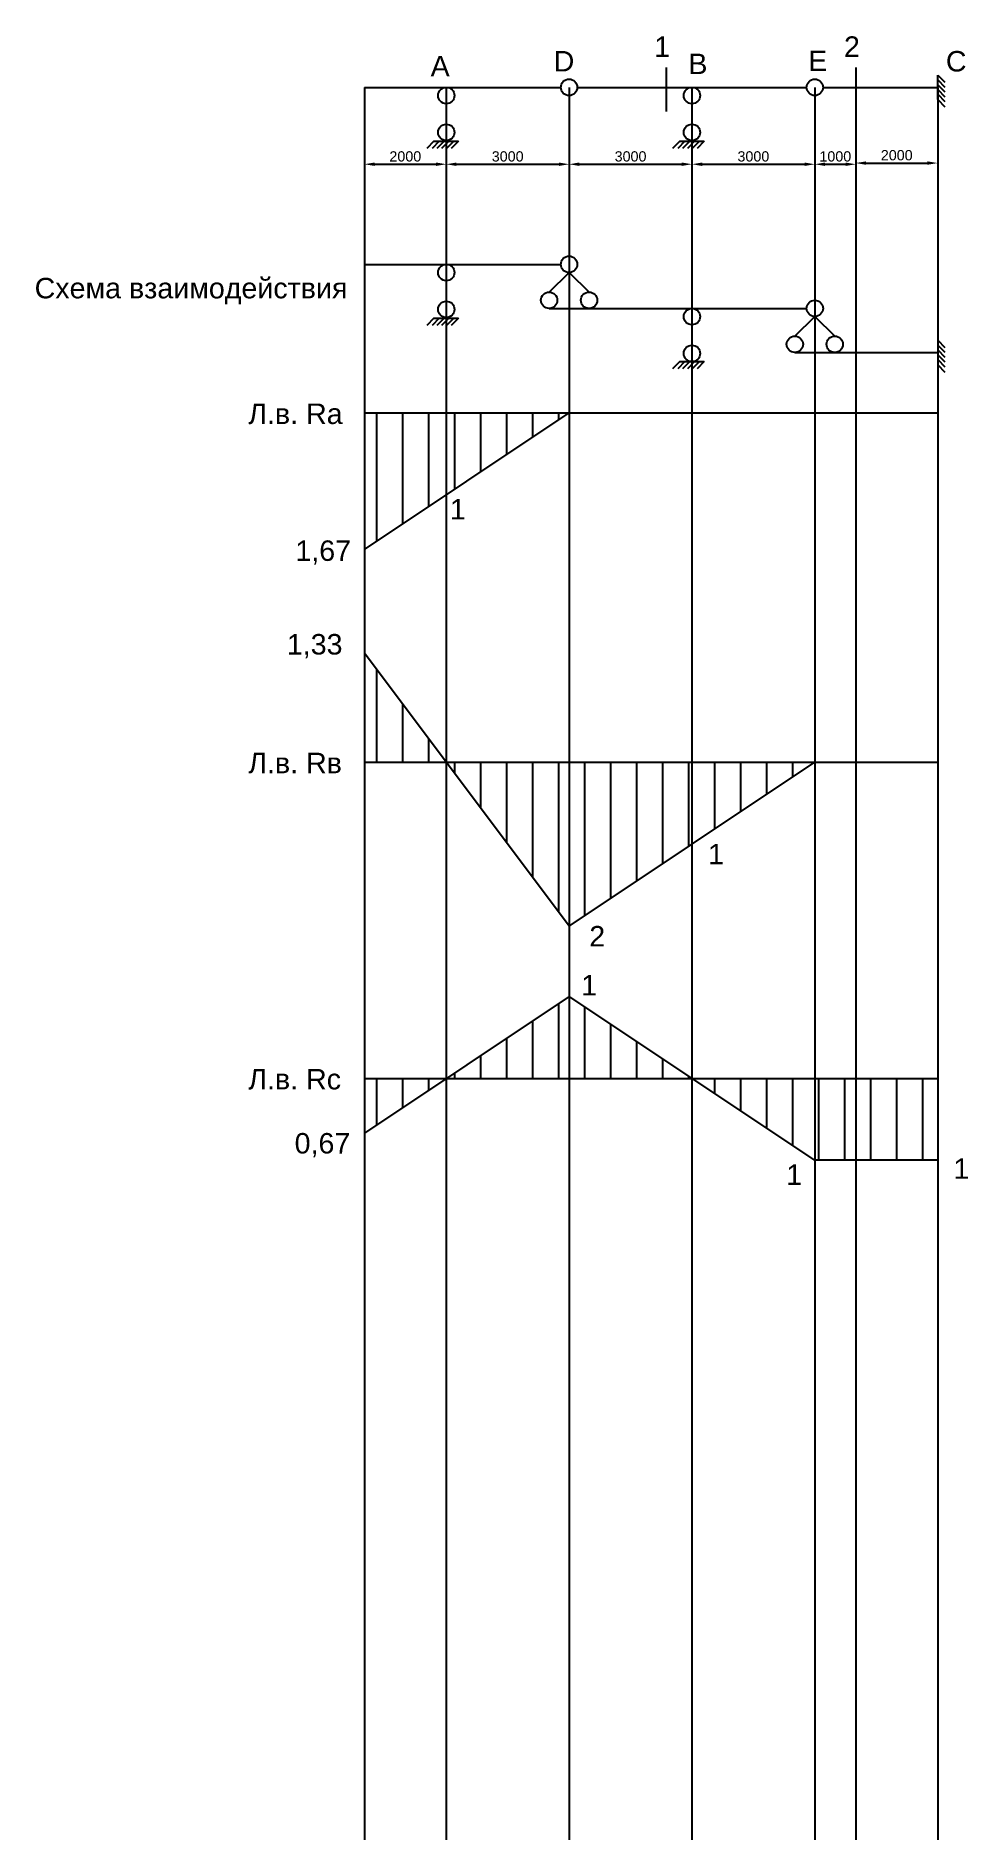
# Model space of a CAD drawing. Header units: millimetres. Extents: x -6414 to 16340, y -40769 to 3287.
import ezdxf

# ---------------------------------------------------------------- set-up
doc = ezdxf.new("R2010")
doc.units = ezdxf.units.MM
for name, color, linetype in [('балка', 7, 'Continuous'), ('линии влияния', 240, 'Continuous'), ('схема взаимодействия', 7, 'Continuous')]:
    doc.layers.add(name, color=color, linetype=linetype)
doc.styles.get("Standard").update_dxf_attribs({"font": 'arial.ttf'})
doc.dimstyles.new('Аннотативный', dxfattribs={"dimscale": 0, "dimtxt": 2.5, "dimasz": 2.5, "dimexe": 1.25, "dimexo": 0.625, "dimtad": 1, "dimtxsty": 'Standard', "dimcen": 2.5, "dimadec": 0, "dimazin": 0, "dimtfac": 1, "dimtmove": 0, "dimatfit": 3, "dimfxl": 1, "dimarcsym": 0})
pattern_1 = [(90, (0, 1975.8), (-635, 0), [])]

# ---------------------------------------------------------------- blocks, each defined once
blk = doc.blocks.new('*D2')
at = {"layer": 'Defpoints', "color": 0, "transparency": 16777216}
for p in [(1602, 2035), (3602, 1635), (3602, 157)]:
    blk.add_point(p, dxfattribs=at)
at = {"layer": 'балка', "color": 0, "lineweight": -2, "transparency": 16777216}
for p, q in [((1602, 1973), (1602, 32)), ((3602, 1573), (3602, 32)), ((1852, 157), (3352, 157))]:
    blk.add_line(p, q, dxfattribs=at)
at = {"layer": 'балка', "color": 0, "transparency": 16777216}
for points in [[(1852, 199), (1852, 115), (1602, 157)], [(3352, 199), (3352, 115), (3602, 157)]]:
    blk.add_solid(points, dxfattribs=at)
at = {"layer": 'балка', "color": 0, "transparency": 16777216, "insert": (2602, 347), "char_height": 250, "attachment_point": 5}
blk.add_mtext('2000', dxfattribs=at)
blk = doc.blocks.new('*D3')
at = {"layer": 'Defpoints', "color": 0, "transparency": 16777216}
for p in [(6602, 2035), (3602, 1635), (6602, 157)]:
    blk.add_point(p, dxfattribs=at)
at = {"layer": 'балка', "color": 0, "lineweight": -2, "transparency": 16777216}
for p, q in [((6602, 1973), (6602, 32)), ((3602, 1573), (3602, 32)), ((3852, 157), (6352, 157))]:
    blk.add_line(p, q, dxfattribs=at)
at = {"layer": 'балка', "color": 0, "transparency": 16777216}
for points in [[(3852, 199), (3852, 115), (3602, 157)], [(6352, 199), (6352, 115), (6602, 157)]]:
    blk.add_solid(points, dxfattribs=at)
at = {"layer": 'балка', "color": 0, "transparency": 16777216, "insert": (5102, 347), "char_height": 250, "attachment_point": 5}
blk.add_mtext('3000', dxfattribs=at)
blk = doc.blocks.new('*D4')
at = {"layer": 'Defpoints', "color": 0, "transparency": 16777216}
for p in [(6602, 2035), (9602, 1635), (9602, 157)]:
    blk.add_point(p, dxfattribs=at)
at = {"layer": 'балка', "color": 0, "lineweight": -2, "transparency": 16777216}
for p, q in [((6602, 1973), (6602, 32)), ((9602, 1573), (9602, 32)), ((6852, 157), (9352, 157))]:
    blk.add_line(p, q, dxfattribs=at)
at = {"layer": 'балка', "color": 0, "transparency": 16777216}
for points in [[(6852, 199), (6852, 115), (6602, 157)], [(9352, 199), (9352, 115), (9602, 157)]]:
    blk.add_solid(points, dxfattribs=at)
at = {"layer": 'балка', "color": 0, "transparency": 16777216, "insert": (8102, 347), "char_height": 250, "attachment_point": 5}
blk.add_mtext('3000', dxfattribs=at)
blk = doc.blocks.new('*D5')
at = {"layer": 'Defpoints', "color": 0, "transparency": 16777216}
for p in [(12602, 2035), (9602, 1635), (12602, 157)]:
    blk.add_point(p, dxfattribs=at)
at = {"layer": 'балка', "color": 0, "lineweight": -2, "transparency": 16777216}
for p, q in [((12602, 1973), (12602, 32)), ((9602, 1573), (9602, 32)), ((9852, 157), (12352, 157))]:
    blk.add_line(p, q, dxfattribs=at)
at = {"layer": 'балка', "color": 0, "transparency": 16777216}
for points in [[(9852, 199), (9852, 115), (9602, 157)], [(12352, 199), (12352, 115), (12602, 157)]]:
    blk.add_solid(points, dxfattribs=at)
at = {"layer": 'балка', "color": 0, "transparency": 16777216, "insert": (11102, 347), "char_height": 250, "attachment_point": 5}
blk.add_mtext('3000', dxfattribs=at)
blk = doc.blocks.new('*D6')
at = {"layer": 'Defpoints', "color": 0, "transparency": 16777216}
for p in [(12602, 1835), (13602, 2035), (13602, 157)]:
    blk.add_point(p, dxfattribs=at)
at = {"layer": 'балка', "color": 0, "lineweight": -2, "transparency": 16777216}
for p, q in [((12602, 1773), (12602, 32)), ((13602, 1973), (13602, 32)), ((12852, 157), (13352, 157))]:
    blk.add_line(p, q, dxfattribs=at)
at = {"layer": 'балка', "color": 0, "transparency": 16777216}
for points in [[(12852, 199), (12852, 115), (12602, 157)], [(13352, 199), (13352, 115), (13602, 157)]]:
    blk.add_solid(points, dxfattribs=at)
at = {"layer": 'балка', "color": 0, "transparency": 16777216, "insert": (13102, 347), "char_height": 250, "attachment_point": 5}
blk.add_mtext('1000', dxfattribs=at)
blk = doc.blocks.new('*D7')
at = {"layer": 'Defpoints', "color": 0, "transparency": 16777216}
for p in [(13602, 2035), (15602, 2035), (15602, 186)]:
    blk.add_point(p, dxfattribs=at)
at = {"layer": 'балка', "color": 0, "lineweight": -2, "transparency": 16777216}
for p, q in [((13602, 1973), (13602, 61)), ((15602, 1973), (15602, 61)), ((13852, 186), (15352, 186))]:
    blk.add_line(p, q, dxfattribs=at)
at = {"layer": 'балка', "color": 0, "transparency": 16777216}
for points in [[(13852, 227), (13852, 144), (13602, 186)], [(15352, 227), (15352, 144), (15602, 186)]]:
    blk.add_solid(points, dxfattribs=at)
at = {"layer": 'балка', "color": 0, "transparency": 16777216, "insert": (14602, 376), "char_height": 250, "attachment_point": 5}
blk.add_mtext('2000', dxfattribs=at)

msp = doc.modelspace()

# ---------------------------------------------------------------- hatches: boundary and pattern name
at = {"layer": 'линии влияния'}
h = msp.add_hatch(dxfattribs=at)
h.set_pattern_fill('ANSI31', color=256, scale=200, angle=45)
h.set_pattern_definition(pattern_1)
h.paths.add_polyline_path([(3601.654, -5918.5), (1601.654, -5918.5), (1601.654, -9251.834), (3601.654, -7918.5)])
h.paths.add_polyline_path([(6601.654, -5918.5), (3601.654, -5918.5), (3601.654, -7918.5)])
h = msp.add_hatch(dxfattribs=at)
h.set_pattern_fill('ANSI31', color=256, scale=200, angle=45)
h.set_pattern_definition(pattern_1)
h.paths.add_polyline_path([(1601.654, -11781.21), (1601.654, -14447.877), (3601.654, -14447.877)])
h.paths.add_polyline_path([(6601.654, -14447.877), (3601.654, -14447.877), (6601.654, -18447.877)])
h.paths.add_polyline_path([(9601.654, -14447.877), (6601.654, -14447.877), (6601.654, -18447.877), (9601.654, -16447.877)])
h.paths.add_polyline_path([(12601.654, -14447.877), (9601.654, -14447.877), (9601.654, -16447.877)])
h = msp.add_hatch(dxfattribs=at)
h.set_pattern_fill('ANSI31', color=256, scale=200, angle=45)
h.set_pattern_definition([(90, (0, 5543.1), (-635, 0), [])])
h.paths.add_polyline_path([(3601.654, -22170.426), (1601.654, -22170.426), (1601.654, -23503.759)])
h.paths.add_polyline_path([(6601.654, -20170.426), (3601.654, -22170.426), (6601.654, -22170.426)])
h.paths.add_polyline_path([(6601.654, -20170.426), (6601.654, -22170.426), (9601.654, -22170.426)])
h.paths.add_polyline_path([(12601.654, -22170.426), (9601.654, -22170.426), (12601.654, -24170.426)])
h.paths.add_polyline_path([(13601.654, -22170.426), (12601.654, -22170.426), (12601.654, -24170.426), (13601.654, -24170.426)])
h.paths.add_polyline_path([(15601.654, -22170.426), (13601.654, -22170.426), (13601.654, -24170.426), (15601.654, -24170.426)])

# ---------------------------------------------------------------- linework, layer by layer
at = {"layer": 'балка'}
for p, q in [((8967.884, 2519.139), (8967.884, 1443.827)), ((13601.654, 2519.139), (13601.654, 1443.827)), ((15601.654, 2335.611), (15778.43, 2158.835)), ((15601.654, 1735.31), (15601.654, 2335.31)), ((15601.654, 2216.877), (15778.43, 2040.101)), ((1601.654, 2035.31), (3601.654, 2035.31)), ((1601.654, 2035.31), (1601.654, -40768.943)), ((3601.654, 2035.31), (6401.654, 2035.31)), ((3601.654, 2035.31), (3601.654, -40768.943)), ((6601.654, 2035.31), (6601.654, -40768.943)), ((6801.654, 2035.31), (9601.654, 2035.31)), ((9601.654, 2035.31), (12401.654, 2035.31)), ((9601.654, 2035.31), (9601.654, -40768.943)), ((12601.654, 2035.31), (12601.654, -40768.943)), ((12801.654, 2035.31), (13601.654, 2035.31)), ((13601.654, 2035.31), (15601.654, 2035.31)), ((13601.654, 2035.31), (13601.654, -40768.943)), ((15601.654, 2100.226), (15778.43, 1923.45)), ((15601.654, 2035.31), (15601.654, -40768.943)), ((15601.654, 1981.492), (15778.43, 1804.716)), ((15601.654, 1864.841), (15778.43, 1688.065)), ((3601.654, 1635.31), (3601.654, 1135.31)), ((9601.654, 1635.31), (9601.654, 1135.31)), ((15601.654, 1735.31), (15778.43, 1558.533)), ((3301.654, 717.503), (3124.877, 540.726)), ((3431.185, 717.503), (3254.408, 540.726)), ((3301.654, 717.503), (3901.654, 717.503)), ((3547.836, 717.503), (3371.059, 540.726)), ((3666.57, 717.503), (3489.793, 540.726)), ((3783.221, 717.503), (3606.444, 540.726)), ((3901.955, 717.503), (3725.178, 540.726)), ((9301.654, 717.503), (9124.877, 540.726)), ((9431.185, 717.503), (9254.408, 540.726)), ((9301.654, 717.503), (9901.654, 717.503)), ((9547.836, 717.503), (9371.059, 540.726)), ((9666.57, 717.503), (9489.793, 540.726)), ((9783.221, 717.503), (9606.444, 540.726)), ((9901.955, 717.503), (9725.178, 540.726)), ((1601.654, -2288.096), (3601.654, -2288.096)), ((3601.654, -2288.096), (6401.654, -2288.096)), ((6114.352, -3364.297), (9601.654, -3364.297)), ((9601.654, -3364.297), (12401.654, -3364.297)), ((3301.654, -3605.903), (3124.877, -3782.68)), ((3431.185, -3605.903), (3254.408, -3782.68)), ((3301.654, -3605.903), (3901.654, -3605.903)), ((3547.836, -3605.903), (3371.059, -3782.68)), ((3666.57, -3605.903), (3489.793, -3782.68)), ((3783.221, -3605.903), (3606.444, -3782.68)), ((3901.955, -3605.903), (3725.178, -3782.68)), ((15601.654, -4140.197), (15778.43, -4316.974)), ((15601.654, -4258.931), (15778.43, -4435.708)), ((15601.654, -4375.582), (15778.43, -4552.359)), ((9301.654, -4664.297), (9124.877, -4841.074)), ((9431.185, -4664.297), (9254.408, -4841.074)), ((9301.654, -4664.297), (9901.654, -4664.297)), ((9547.836, -4664.297), (9371.059, -4841.074)), ((9666.57, -4664.297), (9489.793, -4841.074)), ((9783.221, -4664.297), (9606.444, -4841.074)), ((9901.955, -4664.297), (9725.178, -4841.074)), ((12114.352, -4440.498), (13601.654, -4440.498)), ((13601.654, -4440.498), (15601.654, -4440.498)), ((15601.654, -4494.316), (15778.43, -4671.093)), ((15601.654, -4610.967), (15778.43, -4787.744)), ((15601.654, -4740.498), (15778.43, -4917.275)), ((1601.654, -5918.5), (15601.654, -5918.5)), ((1601.654, -14447.877), (15601.654, -14447.877)), ((1601.654, -22170.426), (15601.654, -22170.426))]:
    msp.add_line(p, q, dxfattribs=at)
for centre in [(6601.654, 2035.31), (12601.654, 2035.31), (3601.654, 1835.31), (9601.654, 1835.31), (3601.654, 935.31), (9601.654, 935.31), (3601.654, -2488.096), (3601.654, -3388.096), (9601.654, -3564.297), (9601.654, -4464.297)]:
    msp.add_circle(centre, 200, dxfattribs=at)
at = {"layer": 'линии влияния'}
for p, q in [((1601.654, -9251.834), (6601.654, -5918.5)), ((3601.654, -5918.5), (3601.654, -7918.5)), ((6601.654, -18447.877), (1601.654, -11781.21)), ((6601.654, -18447.877), (12601.654, -14447.877)), ((9601.654, -14447.877), (9601.654, -16447.877)), ((6601.654, -20170.426), (1601.654, -23503.759)), ((12601.654, -24170.426), (6601.654, -20170.426)), ((15601.654, -22170.426), (15601.654, -24170.426)), ((15601.654, -24170.426), (12601.654, -24170.426))]:
    msp.add_line(p, q, dxfattribs=at)
at = {"layer": 'схема взаимодействия'}
for p, q in [((6114.352, -2964.297), (6601.654, -2488.096)), ((6601.654, -2488.096), (7088.955, -2964.297)), ((12114.352, -4040.498), (12601.654, -3564.297)), ((12601.654, -3564.297), (13088.955, -4040.498))]:
    msp.add_line(p, q, dxfattribs=at)
for centre in [(6601.654, -2288.096), (6114.352, -3164.297), (7088.955, -3164.297), (12601.654, -3364.297), (12114.352, -4240.498), (13088.955, -4240.498)]:
    msp.add_circle(centre, 200, dxfattribs=at)

# ---------------------------------------------------------------- texts
at = {"layer": 'балка'}
for s, p in [('1', (8680.531, 2779.718)), ('2', (13314.301, 2779.718)), ('A', (3220.43, 2303.653)), ('D', (6225.318, 2422.669)), ('B', (9514.205, 2358.584)), ('E', (12440.399, 2431.871)), ('C', (15802.575, 2422.716)), ('Схема взаимодействия', (-6449.394, -3118.564)), ('Л.в. Ra ', (-1232.858, -6187.221)), ('Л.в. Rв ', (-1232.858, -14716.598)), ('Л.в. Rс ', (-1232.858, -22439.147))]:
    msp.add_text(s, height=500, dxfattribs=at).set_placement(p)
at = {"layer": 'линии влияния'}
for s, p in [('1', (3691.45, -8517.083)), ('1,67', (-82.283, -9530.64)), ('1,33', (-290.998, -11817.224)), ('1', (9995.048, -16941.064)), ('2', (7094.065, -18947.974)), ('1', (6897.4, -20144.063)), ('0,67', (-100.544, -24004.208)), ('1', (15985.99, -24622.06)), ('1', (11902.612, -24770.98))]:
    msp.add_text(s, height=500, dxfattribs=at).set_placement(p)

# ---------------------------------------------------------------- dimensions: what is measured, and where the dimension line sits
at = {"layer": 'балка'}
for base, p1, p2, picture, middle in [((3601.654, 157.12), (1601.654, 2035.31), (3601.654, 1635.31), '*D2', (2601.654, 347.264)), ((6601.654, 157.12), (3601.654, 1635.31), (6601.654, 2035.31), '*D3', (5101.654, 347.349)), ((9601.654, 157.12), (6601.654, 2035.31), (9601.654, 1635.31), '*D4', (8101.654, 347.349)), ((12601.654, 157.12), (9601.654, 1635.31), (12601.654, 2035.31), '*D5', (11101.654, 347.349)), ((13601.654, 157.12), (12601.654, 1835.31), (13601.654, 2035.31), '*D6', (13101.654, 347.264)), ((15601.654, 185.772), (13601.654, 2035.31), (15601.654, 2035.31), '*D7', (14601.654, 375.915))]:
    dim = msp.add_linear_dim(base=base, p1=p1, p2=p2, dimstyle='Аннотативный', dxfattribs=at)
    dim.commit()
    dim.dimension.update_dxf_attribs({"geometry": picture, "text_midpoint": middle})

doc.saveas('drawing.dxf')
